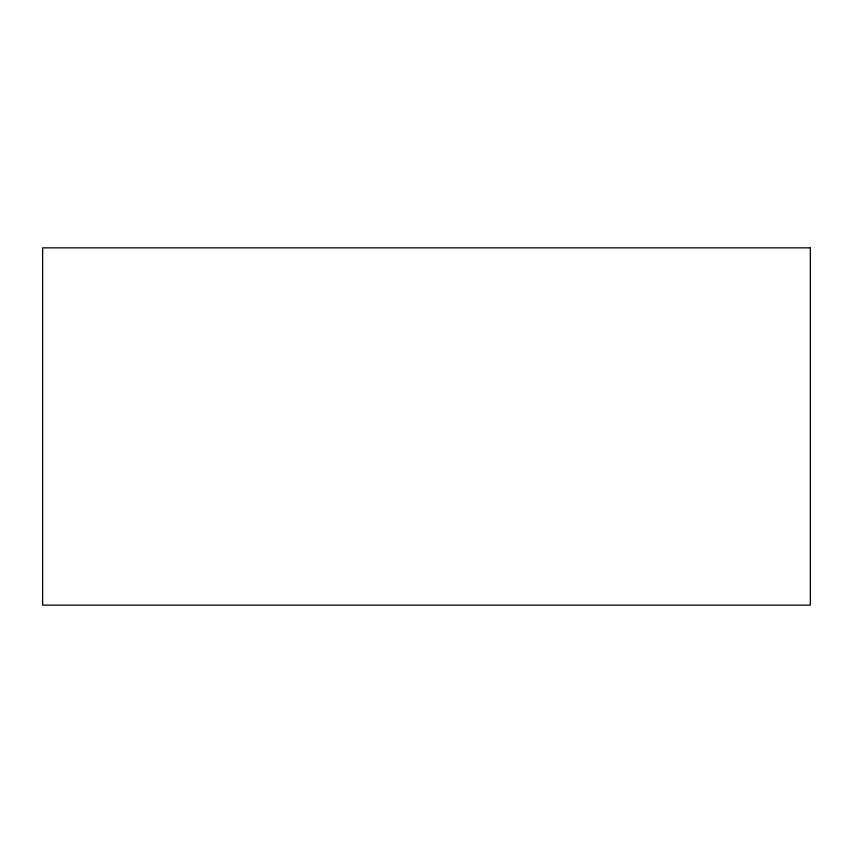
<?xml version="1.0" encoding="UTF-8"?>
<svg xmlns="http://www.w3.org/2000/svg" width="853" height="853" viewBox="0 0 853 853"><rect width="100%" height="100%" fill="white"/><g stroke="black" fill="none" stroke-linecap="round" stroke-linejoin="round"><path stroke-width="1.28" d="M810.35 247.85L42.65 247.85L42.65 605.15L810.35 605.15L810.35 247.85"/></g></svg>
